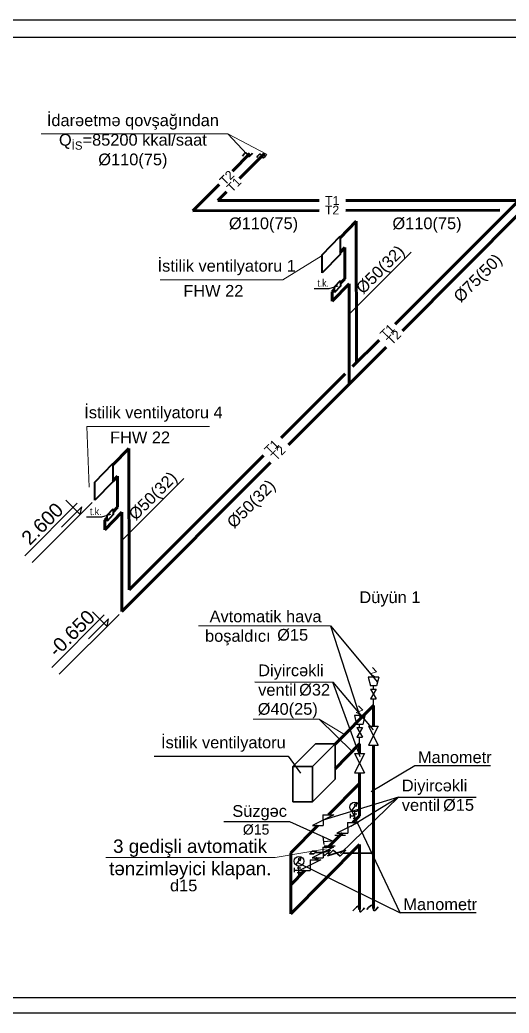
# Model space of a CAD drawing. Header units: millimetres. Extents: x 895788 to 1136524, y -21936 to 400945.
# Drawn here: x 915873 to 930479, y 334113 to 363787 of the extents above; entities that cross this region are included whole.
import ezdxf

# ---------------------------------------------------------------- set-up
doc = ezdxf.new("R2010")
doc.units = ezdxf.units.MM
doc.layers.add('divarlar', color=7, linetype='Continuous')
doc.layers.add('kenar xetler', color=7, linetype='Continuous')
doc.styles.add('Arial', font='arial.ttf', dxfattribs={"height": 200})
doc.styles.add('ARİAL', font='arial.ttf')
doc.styles.get("Standard").update_dxf_attribs({"font": 'arial.ttf', "height": 400})
doc.styles.add('Standart', font='arial.ttf')
doc.styles.add('style1', font='ARIALN.TTF', dxfattribs={"height": 300})
doc.styles.add('Times New  Roman', font='times.ttf')

msp = doc.modelspace()

# ---------------------------------------------------------------- linework, layer by layer
for p, q in [((912701.194, 363787.346), (954633.396, 363787.346)), ((925111.457, 355761.602), (925373.771, 355845.904)), ((924654.486, 355761.602), (925111.457, 355761.602)), ((918322.556, 348936.962), (918584.871, 349021.264)), ((917865.585, 348936.962), (918322.556, 348936.962)), ((925144.522, 345681.223), (926038.836, 342912.765)), ((925144.522, 345681.223), (926547.447, 343996.567)), ((922887.597, 344007.154), (925211.15, 344003.781)), ((925211.15, 344003.781), (926415.822, 342577.959)), ((926032.116, 341768.241), (925211.15, 344003.781)), ((925211.15, 344003.781), (926415.822, 342577.959)), ((919885.396, 341794.454), (923878.744, 341794.454)), ((923878.744, 341794.454), (924251.65, 341286.21)), ((927660.347, 341503.819, -49.17), (926363.761, 340728.539, -49.17)), ((929927.715, 341503.819, -49.17), (927660.347, 341503.819, -49.17)), ((927175.364, 340566.389, -49.17), (924923.871, 339877.663)), ((927175.364, 340566.389, -49.17), (925441.229, 338886.851, -49.17)), ((925753.137, 339701.813), (927175.364, 340566.389, -49.17)), ((925942.09, 340393.419), (925848.616, 340336.926)), ((925923.626, 340293.114), (925941.564, 340393.483)), ((927175.364, 340566.389, -49.17), (929498.916, 340563.016, -49.17)), ((925735.051, 340072.014), (925735.051, 339942.207)), ((925779.775, 340156.474), (925888.515, 340315.378)), ((927224.563, 337109.493), (925780.318, 340157.267)), ((925819.205, 340070.922), (925933.375, 340070.922)), ((925848.616, 340336.926), (925923.626, 340293.114)), ((921966.398, 339839.496), (923922.045, 339836.656)), ((923922.045, 339836.656), (925248.58, 339242.06)), ((925735.172, 340007.111), (925873.579, 340007.111)), ((925819.205, 339937.267), (925933.375, 339937.267)), ((924110.316, 338538.554), (924219.056, 338697.459)), ((924164.686, 338618.006), (927224.563, 337109.493)), ((924272.631, 338775.499), (924179.157, 338719.006)), ((924179.157, 338719.006), (924254.167, 338675.195)), ((924254.167, 338675.195), (924272.105, 338775.563)), ((924065.592, 338454.094), (924065.592, 338324.287)), ((924065.713, 338389.191), (924204.12, 338389.191)), ((924149.746, 338453.002), (924263.916, 338453.002)), ((924149.746, 338319.347), (924263.916, 338319.347)), ((929491.931, 337109.493), (927224.563, 337109.493)), ((954668.268, 334113.38), (912701.194, 334113.38))]:
    msp.add_line(p, q)
at = {"linetype": 'ByBlock', "lineweight": 30}
for p, q in [((914658.055, 363265.878), (954199.107, 363265.878)), ((954208.974, 334573.338), (914667.906, 334573.338))]:
    msp.add_line(p, q, dxfattribs=at)
at = {"color": 0, "lineweight": 0}
for p, q in [((922076.568, 360379.806), (916512.779, 360379.806)), ((923233.273, 359776.18), (922076.568, 360379.806)), ((922652.562, 359776.18), (922076.568, 360379.806)), ((925704.152, 354996.046), (927554.213, 356846.108)), ((918915.251, 348235.044), (920765.313, 350085.106))]:
    msp.add_line(p, q, dxfattribs=at)
at = {"color": 5, "linetype": 'ByBlock', "lineweight": 60, "ltscale": 1.1}
for p, q in [((922740.213, 359790.291), (922215.912, 359263.565)), ((921823.294, 358869.572), (921034.069, 358077.582)), ((921034.069, 358077.582), (924812.151, 358088.179)), ((925602.397, 358090.395), (930204.906, 358103.305)), ((927292.536, 354498.575), (930878.981, 358105.195)), ((925574.789, 356981.981), (925437.882, 356835.538)), ((925574.789, 356050.453), (925574.789, 356981.981)), ((925196.144, 355379.709), (925704.152, 355899.794)), ((925445.826, 355918.424), (925574.789, 356050.453)), ((925704.152, 355899.794), (925704.152, 352903.984)), ((925196.144, 355662.807), (925269.25, 355737.651)), ((925196.144, 355379.709), (925196.144, 355662.807)), ((926083.148, 353282.98), (926807.739, 354011.051)), ((926083.148, 353282.98), (923888.25, 351088.083)), ((923359.033, 350558.866), (918915.251, 346115.084)), ((918785.888, 350157.341), (918648.982, 350010.898)), ((918785.888, 349225.813), (918785.888, 350157.341)), ((918407.243, 348555.069), (918915.251, 349075.153)), ((918656.925, 349093.784), (918785.888, 349225.813)), ((918915.251, 349075.153), (918915.251, 346115.084)), ((918407.243, 348838.167), (918480.349, 348913.011)), ((918407.243, 348555.069), (918407.243, 348838.167)), ((925283.193, 341415.329), (926013.046, 342157.363)), ((926013.046, 341867.107), (926013.046, 342157.363)), ((926013.046, 340009.794), (926013.046, 341293.345)), ((925082.76, 340037.857), (926013.046, 340975.786)), ((925817.622, 339813.535), (926013.046, 340009.794)), ((923957.406, 338903.258), (924764.982, 339717.469)), ((925119.674, 339112.603), (925498.597, 339493.146)), ((923957.406, 337082.12), (926013.046, 339154.648)), ((923957.406, 337082.12), (923957.406, 338903.258)), ((925079.208, 339071.964), (925119.674, 339112.603)), ((926013.046, 337207.163), (926013.046, 339154.648)), ((924699.181, 338690.312), (924761.838, 338753.237)), ((923957.406, 337945.365), (924380.156, 338369.923))]:
    msp.add_line(p, q, dxfattribs=at)
at = {"color": 1, "linetype": 'ByBlock', "lineweight": 60, "ltscale": 1.1}
for p, q in [((923175.746, 359790.291), (922432.466, 359047.011)), ((922039.16, 358653.705), (921778.757, 358393.302)), ((921778.757, 358393.302), (924812.151, 358393.302)), ((925602.397, 358393.302), (933677.118, 358393.302)), ((927076.152, 354700.249), (930769.206, 358393.302)), ((925435.186, 357280.52), (925914.789, 357771.524)), ((925914.789, 357771.524), (925925.236, 353546.957)), ((925804.687, 353428.784), (926597.954, 354222.05)), ((923672.072, 351296.168), (925586.222, 353210.319)), ((918646.082, 350491.411), (919125.888, 350982.624)), ((919125.888, 350982.624), (919136.33, 346760.426)), ((923146.901, 350770.998), (919136.33, 346760.426)), ((925283.193, 342144.51), (926426.459, 343306.858)), ((926426.459, 342691.036), (926426.459, 343306.858)), ((926426.459, 337243.19), (926426.459, 342117.274))]:
    msp.add_line(p, q, dxfattribs=at)
at = {"linetype": 'ByBlock', "lineweight": 40, "ltscale": 2}
for p, q in [((924899.019, 356771.734), (925434.958, 357320.413)), ((925434.958, 357320.413), (925438.076, 356774.889)), ((925438.076, 356774.889), (924897.701, 356232.632)), ((924897.701, 356232.632), (924899.019, 356771.734)), ((918109.925, 349980.924), (918645.864, 350529.603)), ((918645.864, 350529.603), (918648.982, 349984.08)), ((918648.982, 349984.08), (918108.607, 349441.822)), ((918648.982, 349984.08), (918108.607, 349441.822)), ((918108.607, 349441.822), (918109.925, 349980.924)), ((918108.607, 349441.822), (918109.925, 349980.924))]:
    msp.add_line(p, q, dxfattribs=at)
at = {"lineweight": 0}
for p, q in [((924867.59, 356725.802), (923724.4, 356016.021)), ((920056.034, 356016.021), (923724.4, 356016.021)), ((917868.533, 351637.912), (921536.9, 351637.912)), ((917945.963, 349822.941), (917868.533, 351637.912)), ((924811.603, 342900.421), (922833.378, 342900.421)), ((925566.845, 342432.896), (924811.603, 342900.421)), ((925790.029, 341930.624), (924811.603, 342900.421))]:
    msp.add_line(p, q, dxfattribs=at)
at = {"lineweight": 40}
for p, q in [((925269.25, 355811.611), (925445.826, 356004.963)), ((925445.826, 355831.884), (925269.25, 355638.531)), ((925269.25, 355638.531), (925269.25, 355811.611)), ((925445.826, 356004.963), (925445.826, 355831.884)), ((918480.349, 348986.97), (918656.925, 349180.323)), ((918656.925, 349007.244), (918480.349, 348813.891)), ((918480.349, 348813.891), (918480.349, 348986.97)), ((918656.925, 349180.323), (918656.925, 349007.244))]:
    msp.add_line(p, q, dxfattribs=at)
at = {"color": 7, "linetype": 'ByBlock', "lineweight": 20, "ltscale": 1.1}
msp.add_line((925144.522, 345681.223), (921201.578, 345681.223), dxfattribs=at)
at = {"lineweight": 15}
for p, q in [((926326.296, 344245.561), (926519.767, 344313.781)), ((926485.625, 344160.286), (926326.296, 344245.561)), ((926519.767, 344313.781), (926397.478, 344436.07)), ((925915.855, 343099.089), (926109.327, 343167.309)), ((926075.185, 343013.814), (925915.855, 343099.089)), ((926109.327, 343167.309), (925987.037, 343289.598))]:
    msp.add_line(p, q, dxfattribs=at)
at = {"lineweight": 30}
for p, q in [((926585.905, 344154.833), (926272.307, 344154.833)), ((926272.307, 344154.833), (926337.443, 343886.776)), ((926585.905, 344154.833), (926520.768, 343886.776)), ((926520.768, 343886.776), (926337.443, 343886.776)), ((926507.253, 343790.844), (926345.225, 343501.6)), ((926345.225, 343790.844), (926507.253, 343501.6)), ((926345.225, 343790.844), (926507.253, 343790.844)), ((926426.459, 343790.844), (926426.459, 343887.406)), ((926345.225, 343501.6), (926507.253, 343501.6)), ((926426.459, 343306.858), (926426.459, 343501.6)), ((926175.465, 343008.361), (925861.866, 343008.361)), ((925861.866, 343008.361), (925927.003, 342740.304)), ((926110.328, 342740.304), (925927.003, 342740.304)), ((926016.019, 342644.372), (926016.019, 342740.934)), ((926175.465, 343008.361), (926110.328, 342740.304)), ((926096.813, 342644.372), (925934.785, 342355.128)), ((925934.785, 342644.372), (926096.813, 342355.128)), ((925934.785, 342644.372), (926096.813, 342644.372)), ((926572.284, 342691.036), (926280.634, 342117.274)), ((926280.634, 342691.036), (926572.284, 342117.274)), ((926280.634, 342691.036), (926572.284, 342691.036)), ((925934.785, 342355.128), (926096.813, 342355.128)), ((926016.019, 342160.386), (926016.019, 342355.128)), ((926158.871, 341867.107), (925867.221, 341293.345)), ((925867.221, 341867.107), (926158.871, 341293.345)), ((925867.221, 341867.107), (926158.871, 341867.107)), ((926280.634, 342117.274), (926572.284, 342117.274)), ((925867.221, 341293.345), (926158.871, 341293.345)), ((925873.745, 339869.898), (925873.745, 340123.452)), ((925243.413, 340037.857), (924604.328, 339717.469)), ((924920.03, 340037.857), (925243.413, 340037.857)), ((924920.03, 340037.857), (924927.712, 339717.469)), ((925975.991, 339813.535), (925336.905, 339493.146)), ((925652.607, 339813.535), (925975.991, 339813.535)), ((925652.607, 339813.535), (925660.289, 339493.146)), ((924604.328, 339717.469), (924927.712, 339717.469)), ((925336.905, 339493.146), (925660.289, 339493.146)), ((924959.985, 339155.09), (924928.509, 339376.158)), ((924947.078, 339245.743), (925277.564, 339271.168)), ((925273.684, 339432.991), (925597.068, 339432.991)), ((925239.231, 339073.625), (924600.146, 338753.237)), ((924915.847, 339073.625), (925239.231, 339073.625)), ((924915.847, 339073.625), (924923.53, 338753.237)), ((924957.982, 339112.603), (925281.366, 339112.603)), ((924859.211, 338690.312), (924220.126, 338369.923)), ((924535.827, 338690.312), (924859.211, 338690.312)), ((924535.827, 338690.312), (924543.51, 338369.923)), ((924600.146, 338753.237), (924923.53, 338753.237)), ((924204.286, 338193.301), (924204.286, 338505.532)), ((924220.126, 338369.923), (924543.51, 338369.923))]:
    msp.add_line(p, q, dxfattribs=at)
at = {"color": 5, "linetype": 'ByBlock', "lineweight": 35, "ltscale": 1.1}
msp.add_line((925277.525, 339272.797), (925279.092, 339272.797), dxfattribs=at)
at = {"color": 7, "lineweight": 0}
msp.add_line((923489.867, 338761.048), (925025.188, 339017.713), dxfattribs=at)
at = {"lineweight": 35}
for p, q in [((924518.25, 338872.535), (924602.108, 338956.743)), ((924602.108, 338956.743), (924732.548, 338956.743)), ((924648.691, 338872.535), (924732.548, 338956.743)), ((924690.62, 338914.639), (924922.127, 338913.418)), ((925142.326, 338980.907), (924919.728, 338911.802)), ((924919.728, 338911.802), (924969.307, 338807.887)), ((925142.326, 338980.907), (924969.307, 338807.887)), ((925225.768, 338980.907), (925052.749, 338807.887)), ((925606.739, 338980.197), (925052.749, 338807.887)), ((925139.258, 338894.397), (925055.817, 338894.397)), ((925225.768, 338980.907), (925433.719, 338807.177)), ((925606.739, 338980.197), (925433.719, 338807.177)), ((926426.459, 338893.687), (925520.229, 338893.687)), ((924518.25, 338872.535), (924648.691, 338872.535))]:
    msp.add_line(p, q, dxfattribs=at)
at = {"color": 7, "lineweight": 15}
msp.add_line((918443.589, 338761.048), (923489.867, 338761.048), dxfattribs=at)
at = {"lineweight": 30}
for centre in [(925872.597, 340270.026), (924203.138, 338652.106)]:
    msp.add_circle(centre, 145.705, dxfattribs=at)
at = {"color": 5, "linetype": 'ByBlock', "lineweight": 60, "ltscale": 1.1}
msp.add_arc((925488.905, 356914.839), 0.375, 135.673011, 180, dxfattribs=at)
at = {"color": 0, "lineweight": 35}
for points in [[(922522.638, 359713.301), (922561.7, 359773.333), (922633.463, 359883.619), (922685.161, 359638.559), (922770.432, 359742.931), (922818.352, 359801.586)], [(922950.438, 359676.556), (922989.501, 359736.588), (923061.264, 359846.875), (923112.961, 359601.815), (923198.232, 359706.186), (923246.152, 359764.841)]]:
    msp.add_open_spline(points, degree=3, knots=[0, 0, 0, 0, 146.53178246, 269.196405677, 426.575929259, 426.575929259, 426.575929259, 426.575929259], dxfattribs=at)
at = {"lineweight": 35}
for points in [[(925815.274, 337174.252), (925890.879, 337256.035), (926020.766, 337396.537), (926004.658, 337057.813), (926105.913, 337187.33), (926159.089, 337255.348)], [(926228.687, 337210.278), (926304.292, 337292.062), (926434.18, 337432.564), (926418.071, 337093.84), (926519.327, 337223.357), (926572.502, 337291.375)]]:
    msp.add_open_spline(points, degree=3, knots=[0, 0, 0, 0, 215.151430067, 369.624276319, 540.47228697, 540.47228697, 540.47228697, 540.47228697], dxfattribs=at)
at = {"layer": 'divarlar', "color": 0, "lineweight": 35}
for p, q in [((924020.461, 341483.175), (924699.332, 342159.079)), ((924604.323, 341483.175), (925283.193, 342159.079)), ((924699.332, 342159.079), (925283.193, 342159.079)), ((925283.193, 342159.079), (925283.193, 341101.851)), ((924020.461, 341483.175), (924604.323, 341483.175)), ((924020.461, 341483.175), (924020.461, 340425.947)), ((924604.323, 341483.175), (924604.323, 340425.947)), ((924604.323, 340425.947), (925283.193, 341101.851)), ((924604.323, 340425.947), (925055.145, 340874.799)), ((924020.461, 340425.947), (924604.323, 340425.947))]:
    msp.add_line(p, q, dxfattribs=at)
at = {"layer": 'kenar xetler', "color": 7, "ltscale": 18}
for p, q in [((917587.712, 349349.07), (916018.26, 347779.618)), ((918031.991, 349364.939), (916243.728, 347576.676)), ((917673.666, 349006.614), (917239.832, 349440.449)), ((917719.177, 349234.329), (917117.733, 348632.886)), ((917673.666, 349006.614), (917719.177, 349234.329)), ((918391.642, 346007.7), (916822.19, 344438.248)), ((918835.921, 346023.569), (917047.658, 344235.306)), ((918477.596, 345665.244), (918043.762, 346099.078)), ((918523.107, 345892.959), (917921.663, 345291.515)), ((918477.596, 345665.244), (918523.107, 345892.959))]:
    msp.add_line(p, q, dxfattribs=at)

# ---------------------------------------------------------------- texts
at = {"style": 'style1'}
for p in [(924755.043, 355815.151, -93.229), (917966.142, 348990.51, -93.229)]:
    msp.add_text('t.k.', height=225, dxfattribs=at).set_placement(p)
at = {"color": 7, "style": 'Arial'}
msp.add_text('Düyün 1', height=350, dxfattribs=at).set_placement((926009.905, 346363.489, -23840.655))
at = {"style": 'Times New  Roman'}
for s, insert, char_height, width, attachment_point in [('\\A1;\\pxqc;{\\fArial|b0|i0|c238|p34;İdarəetmə qovşağından\\PQ\\H0.7x;\\S^ İS;\\H1.4286x;=85200 kkal/saat\\P%%C110(75)}', (916608.82, 360962.198), 350, 5274.70043, 1), ('{\\fArial|b0|i0|c0|p34;T\\fArial|b0|i0|c238|p34;1}', (924986.388, 358523.024), 262.5, 365.92461, 1), ('{\\fArial|b0|i0|c0|p34;T\\fArial|b0|i0|c238|p34;2}', (924978.967, 358235.418), 262.5, 365.92461, 1), ('\\pxql;{\\fArial|b0|i0|c238|p34;%%C40(25)}', (930207.817, 342922.375), 350, 7233.83504, 9)]:
    msp.add_mtext(s, dxfattribs=dict(at, insert=insert, char_height=char_height, width=width, attachment_point=attachment_point))
at = {"char_height": 262.5, "width": 365.92461, "rotation": 45, "style": 'Times New  Roman'}
for s, insert, attachment_point in [('{\\fArial|b0|i0|c0|p34;T\\fArial|b0|i0|c238|p34;2}', (921807.356, 359014.023), 1), ('{\\fArial|b0|i0|c0|p34;T\\fArial|b0|i0|c238|p34;1}', (922020.433, 358802.321), 1), ('{\\fArial|b0|i0|c0|p34;T\\fArial|b0|i0|c238|p34;1}', (926785.809, 354237.682), 7), ('{\\fArial|b0|i0|c0|p34;T\\fArial|b0|i0|c238|p34;2}', (926979.151, 354055.004), 7), ('{\\fArial|b0|i0|c0|p34;T\\fArial|b0|i0|c238|p34;1}', (923331.102, 350782.768), 7), ('{\\fArial|b0|i0|c0|p34;T\\fArial|b0|i0|c238|p34;2}', (923524.444, 350600.089), 7)]:
    msp.add_mtext(s, dxfattribs=dict(at, insert=insert, attachment_point=attachment_point))
at = {"color": 0, "lineweight": 30, "char_height": 350, "attachment_point": 1}
for s, width, insert in [('\\A1;{\\fArial|b0|i0|c238|p34;%%C110(75)}', 3708.63034, (922114.231, 357884.02)), ('\\A1;{\\fArial|b0|i0|c238|p34;%%C110(75)}', 3708.63034, (926995.236, 357884.02)), ('\\A1;{\\fArial|b0|i0|c238|p34;İstilik ventilyatoru 1}', 4220.53446, (919983.228, 356614.149)), ('\\A1;{\\fArial|b0|i0|c238|p34;FH\\fArial|b0|i0|c0|p34;W 22}', 4220.53446, (920751.963, 355867.391)), ('\\A1;{\\fArial|b0|i0|c238|p34;İstilik ventilyatoru 4}', 4220.53446, (917795.728, 352236.04)), ('\\A1;{\\fArial|b0|i0|c238|p34;FH\\fArial|b0|i0|c0|p34;W 22}', 4220.53446, (918564.463, 351489.282))]:
    msp.add_mtext_dynamic_manual_height_columns(s, width=width, gutter_width=1, heights=[0], dxfattribs=dict(at, insert=insert))
at = {"color": 0, "lineweight": 30, "char_height": 350, "attachment_point": 1, "rotation": 45}
for s, insert in [('\\A1;{\\fArial|b0|i0|c238|p34;%%C50(32)}', (925870.089, 355820.712)), ('\\A1;{\\fArial|b0|i0|c238|p34;%%C75(50)}', (928782.256, 355566.988)), ('\\A1;{\\fArial|b0|i0|c238|p34;%%C50(32)}', (919081.189, 349059.71)), ('\\A1;{\\fArial|b0|i0|c238|p34;%%C50(32)}', (922014.998, 348820.233))]:
    msp.add_mtext_dynamic_manual_height_columns(s, width=3708.63034, gutter_width=1, heights=[0], dxfattribs=dict(at, insert=insert))
at = {"color": 7, "char_height": 350, "attachment_point": 1}
for s, insert, width in [('{\\fArial|b0|i0|c238|p34; Avtomatik hava boşaldıcı }', (921401.026, 346141.768), 4711.46857), ('Ø{\\fArial|b0|i0|c238|p34;15}', (923554.49, 345590.738), 5896.77463)]:
    msp.add_mtext(s, dxfattribs=dict(at, insert=insert, width=width))
at = {"char_height": 350, "attachment_point": 1}
for s, insert in [('{\\fArial|b0|i0|c238|p34;Diyircəkli ventil}', (922987.377, 344529.072)), ('{\\fArial|b0|i0|c238|p34;Manometr}', (927757.227, 341934.065)), ('{\\fArial|b0|i0|c238|p34;Süzgəc}', (922215.324, 340327.55))]:
    msp.add_mtext_dynamic_manual_height_columns(s, width=2094.36376, gutter_width=1750, heights=[0], dxfattribs=dict(at, insert=insert))
at = {"attachment_point": 1}
for s, insert, char_height, width in [('Ø{\\fArial|b0|i0|c238|p34;32}', (924210.286, 343950.21), 350, 2094.36376), ('{\\H1.2x; \\H1.3333x;3 \\fArial|b0|i0|c238|p34;gedişli avtomatik\\fTimes New Roman|b0|i0|c204|p18; \\fArial|b0|i0|c238|p34;tənzimləyici klapan\\fTimes New Roman|b0|i0|c204|p18;.}', (918539.595, 339300.598), 250, 5426.75236)]:
    msp.add_mtext(s, dxfattribs=dict(at, insert=insert, char_height=char_height, width=width))
at = {"ltscale": 4, "insert": (927275.144, 341088.308, -49.17), "char_height": 350, "attachment_point": 1}
msp.add_mtext_dynamic_manual_height_columns('{\\fArial|b0|i0|c238|p34;Diyircəkli ventil}', width=2094.36376, gutter_width=1750, heights=[0], dxfattribs=at)
at = {"ltscale": 4, "width": 3635.39534, "attachment_point": 1}
for s, insert, char_height in [('Ø{\\fArial|b0|i0|c238|p34;15}', (928507.268, 340508.912, -49.17), 350), ('Ø{\\fArial|b0|i0|c238|p34;15}', (922529.798, 339748.904), 300), ('{\\fArial|b0|i0|c238|p34;d15}', (920354.214, 338101.834), 350)]:
    msp.add_mtext(s, dxfattribs=dict(at, insert=insert, char_height=char_height))
at = {"insert": (927321.443, 337539.739, 49.17), "char_height": 350, "attachment_point": 1, "style": 'Standart'}
msp.add_mtext_dynamic_manual_height_columns('{\\fArial|b0|i0|c238|p34;Manometr}', width=2094.36376, gutter_width=1750, heights=[0], dxfattribs=at)
at = {"layer": 'divarlar', "insert": (920086.925, 342375.995), "char_height": 350, "attachment_point": 1, "style": 'Standart'}
msp.add_mtext_dynamic_manual_height_columns('\\pxqc,t9;{\\fArial|b0|i0|c238|p34;İstilik ventilyatoru}', width=3723.10762, gutter_width=1500, heights=[0], dxfattribs=at)
at = {"layer": 'kenar xetler', "color": 7, "style": 'ARİAL'}
for s, p in [('2.600', (916169.999, 348068.162)), ('-0.650', (916973.929, 344726.792))]:
    msp.add_text(s, height=420, rotation=45, dxfattribs=at).set_placement(p)

doc.saveas('drawing.dxf')
